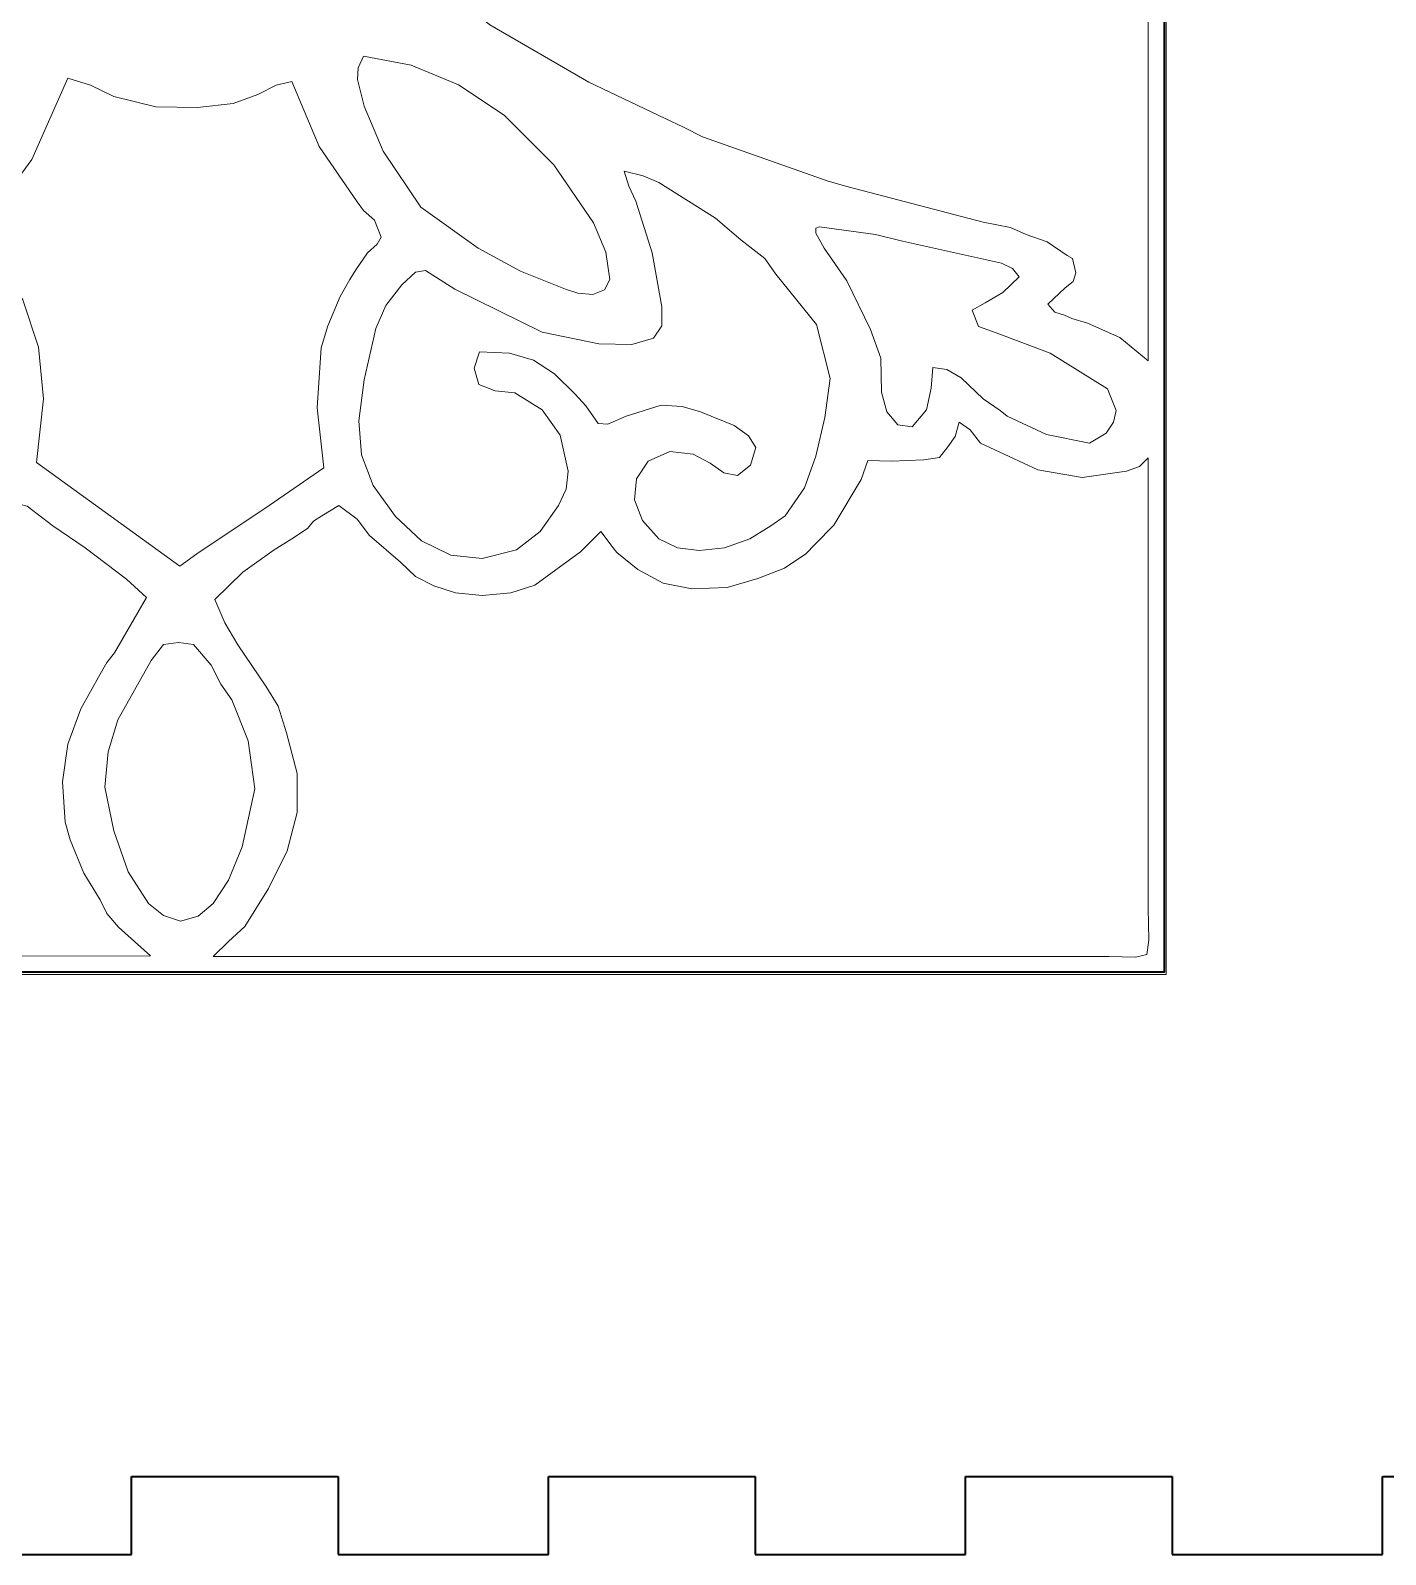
# Model space of a CAD drawing. Header units: millimetres. Extents: x -423 to 44, y -358 to 68.
# Drawn here: x -368.2 to -316.2, y -357.7 to -299.2 of the extents above; entities that cross this region are included whole.
import ezdxf

# ---------------------------------------------------------------- set-up
doc = ezdxf.new("R2010")
doc.units = ezdxf.units.MM
doc.header["$MEASUREMENT"] = 0
doc.layers.add('Capa 1', color=7, linetype='Continuous')

msp = doc.modelspace()

# ---------------------------------------------------------------- linework, layer by layer
at = {"layer": 'Capa 1', "color": 250, "lineweight": 5}
for points, knots in [([(-400.325, -335.45), (-400.325, -335.45), (-324.625, -335.45), (-324.625, -335.45), (-324.625, -335.45), (-324.625, -335.45), (-324.625, -259.75), (-324.625, -259.75), (-324.625, -259.75), (-324.625, -259.75), (-400.325, -259.75), (-400.325, -259.75), (-400.325, -259.75), (-400.325, -259.75), (-400.325, -335.45), (-400.325, -335.45)], [0, 0, 0, 0, 0.2, 0.2, 0.2, 0.2, 0.4, 0.4, 0.4, 0.4, 0.6, 0.6, 0.6, 0.6, 1, 1, 1, 1]), ([(-329.175, -285.575), (-329.175, -285.575), (-328.625, -286.1), (-328.625, -286.1), (-328.625, -286.1), (-328.625, -286.1), (-328.575, -286.125), (-328.575, -286.125), (-328.575, -286.125), (-328.575, -286.125), (-328.2, -286.425), (-328.2, -286.425), (-328.2, -286.425), (-328.2, -286.425), (-328.1, -286.925), (-328.1, -286.925), (-328.1, -286.925), (-328.1, -286.925), (-328.525, -287.525), (-328.525, -287.525), (-328.525, -287.525), (-328.525, -287.525), (-329.2, -287.95), (-329.2, -287.95), (-329.2, -287.95), (-329.2, -287.95), (-329.575, -288.0749), (-329.575, -288.0749), (-329.575, -288.0749), (-329.575, -288.0749), (-330, -288.225), (-330, -288.225), (-330, -288.225), (-330, -288.225), (-331.2, -288.65), (-331.2, -288.65), (-331.2, -288.65), (-331.2, -288.65), (-332.55, -288.9), (-332.55, -288.9), (-332.55, -288.9), (-332.55, -288.9), (-334.3, -289.35), (-334.3, -289.35), (-334.3, -289.35), (-334.3, -289.35), (-335.2, -289.475), (-335.2, -289.475), (-335.2, -289.475), (-335.2, -289.475), (-340.1, -291.075), (-340.1, -291.075), (-340.1, -291.075), (-340.1, -291.075), (-340.875, -291.425), (-340.875, -291.425), (-340.875, -291.425), (-340.875, -291.425), (-346.85, -294.075), (-346.85, -294.075), (-346.85, -294.075), (-346.85, -294.075), (-348.175, -294.875), (-348.175, -294.875), (-348.175, -294.875), (-348.175, -294.875), (-348.9, -295.225), (-348.9, -295.225), (-348.9, -295.225), (-348.9, -295.225), (-351.5, -296.95), (-351.5, -296.95), (-351.5, -296.95), (-351.5, -296.95), (-351.8, -297.225), (-351.8, -297.225), (-351.8, -297.225), (-351.8, -297.225), (-351.875, -297.65), (-351.875, -297.65), (-351.875, -297.65), (-351.875, -297.65), (-351.325, -298.4), (-351.325, -298.4), (-351.325, -298.4), (-351.325, -298.4), (-350.575, -299), (-350.575, -299), (-350.575, -299), (-350.575, -299), (-346.775, -301.2), (-346.775, -301.2), (-346.775, -301.2), (-346.775, -301.2), (-343.85, -302.6), (-343.85, -302.6), (-343.85, -302.6), (-343.85, -302.6), (-343.15, -302.925), (-343.15, -302.925), (-343.15, -302.925), (-343.15, -302.925), (-342.425, -303.3), (-342.425, -303.3), (-342.425, -303.3), (-342.425, -303.3), (-337.6, -305), (-337.6, -305), (-337.6, -305), (-337.6, -305), (-336.825, -305.225), (-336.825, -305.225), (-336.825, -305.225), (-336.825, -305.225), (-331.65, -306.575), (-331.65, -306.575), (-331.65, -306.575), (-331.65, -306.575), (-330.6, -306.775), (-330.6, -306.775), (-330.6, -306.775), (-330.6, -306.775), (-330, -307.05), (-330, -307.05), (-330, -307.05), (-330, -307.05), (-329.2, -307.3249), (-329.2, -307.3249), (-329.2, -307.3249), (-329.2, -307.3249), (-328.425, -307.85), (-328.425, -307.85), (-328.425, -307.85), (-328.425, -307.85), (-328.225, -307.975), (-328.225, -307.975), (-328.225, -307.975), (-328.225, -307.975), (-328.1, -308.525), (-328.1, -308.525), (-328.1, -308.525), (-328.1, -308.525), (-328.2, -308.85), (-328.2, -308.85), (-328.2, -308.85), (-328.2, -308.85), (-328.5, -309.1), (-328.5, -309.1), (-328.5, -309.1), (-328.5, -309.1), (-329.175, -309.725), (-329.175, -309.725), (-329.175, -309.725), (-329.175, -309.725), (-328.9, -310.025), (-328.9, -310.025), (-328.9, -310.025), (-328.9, -310.025), (-328.525, -310.15), (-328.525, -310.15), (-328.525, -310.15), (-328.525, -310.15), (-328.25, -310.275), (-328.25, -310.275), (-328.25, -310.275), (-328.25, -310.275), (-327.65, -310.45), (-327.65, -310.45), (-327.65, -310.45), (-327.65, -310.45), (-326.4, -311), (-326.4, -311), (-326.4, -311), (-326.4, -311), (-325.325, -311.9), (-325.325, -311.9), (-325.325, -311.9), (-325.325, -311.9), (-325.325, -283.375), (-325.325, -283.375), (-325.325, -283.375), (-325.325, -283.375), (-325.875, -283.925), (-325.875, -283.925), (-325.875, -283.925), (-325.875, -283.925), (-327.1, -284.625), (-327.1, -284.625), (-327.1, -284.625), (-327.1, -284.625), (-328.25, -285), (-328.25, -285), (-328.25, -285), (-328.25, -285), (-329.175, -285.575), (-329.175, -285.575)], [0, 0, 0, 0, 0.02, 0.02, 0.02, 0.02, 0.04, 0.04, 0.04, 0.04, 0.06, 0.06, 0.06, 0.06, 0.08, 0.08, 0.08, 0.08, 0.1, 0.1, 0.1, 0.1, 0.12, 0.12, 0.12, 0.12, 0.14, 0.14, 0.14, 0.14, 0.16, 0.16, 0.16, 0.16, 0.18, 0.18, 0.18, 0.18, 0.2, 0.2, 0.2, 0.2, 0.22, 0.22, 0.22, 0.22, 0.24, 0.24, 0.24, 0.24, 0.26, 0.26, 0.26, 0.26, 0.28, 0.28, 0.28, 0.28, 0.3, 0.3, 0.3, 0.3, 0.32, 0.32, 0.32, 0.32, 0.34, 0.34, 0.34, 0.34, 0.36, 0.36, 0.36, 0.36, 0.38, 0.38, 0.38, 0.38, 0.4, 0.4, 0.4, 0.4, 0.42, 0.42, 0.42, 0.42, 0.44, 0.44, 0.44, 0.44, 0.46, 0.46, 0.46, 0.46, 0.48, 0.48, 0.48, 0.48, 0.5, 0.5, 0.5, 0.5, 0.52, 0.52, 0.52, 0.52, 0.54, 0.54, 0.54, 0.54, 0.56, 0.56, 0.56, 0.56, 0.58, 0.58, 0.58, 0.58, 0.6, 0.6, 0.6, 0.6, 0.62, 0.62, 0.62, 0.62, 0.64, 0.64, 0.64, 0.64, 0.66, 0.66, 0.66, 0.66, 0.68, 0.68, 0.68, 0.68, 0.7, 0.7, 0.7, 0.7, 0.72, 0.72, 0.72, 0.72, 0.74, 0.74, 0.74, 0.74, 0.76, 0.76, 0.76, 0.76, 0.78, 0.78, 0.78, 0.78, 0.8, 0.8, 0.8, 0.8, 0.82, 0.82, 0.82, 0.82, 0.84, 0.84, 0.84, 0.84, 0.86, 0.86, 0.86, 0.86, 0.88, 0.88, 0.88, 0.88, 0.9, 0.9, 0.9, 0.9, 0.92, 0.92, 0.92, 0.92, 0.94, 0.94, 0.94, 0.94, 0.96, 0.96, 0.96, 0.96, 1, 1, 1, 1]), ([(-345.975, -308.775), (-345.975, -308.775), (-346.125, -307.7249), (-346.125, -307.7249), (-346.125, -307.7249), (-346.125, -307.7249), (-346.6, -306.6), (-346.6, -306.6), (-346.6, -306.6), (-346.6, -306.6), (-348.125, -304.375), (-348.125, -304.375), (-348.125, -304.375), (-348.125, -304.375), (-350.025, -302.475), (-350.025, -302.475), (-350.025, -302.475), (-350.025, -302.475), (-351.775, -301.3), (-351.775, -301.3), (-351.775, -301.3), (-351.775, -301.3), (-353.6, -300.55), (-353.6, -300.55), (-353.6, -300.55), (-353.6, -300.55), (-355.425, -300.2), (-355.425, -300.2), (-355.425, -300.2), (-355.425, -300.2), (-355.625, -300.65), (-355.625, -300.65), (-355.625, -300.65), (-355.625, -300.65), (-355.65, -301.1), (-355.65, -301.1), (-355.65, -301.1), (-355.65, -301.1), (-355.4, -302.125), (-355.4, -302.125), (-355.4, -302.125), (-355.4, -302.125), (-354.675, -303.85), (-354.675, -303.85), (-354.675, -303.85), (-354.675, -303.85), (-353.225, -306), (-353.225, -306), (-353.225, -306), (-353.225, -306), (-351.025, -307.575), (-351.025, -307.575), (-351.025, -307.575), (-351.025, -307.575), (-349.4, -308.45), (-349.4, -308.45), (-349.4, -308.45), (-349.4, -308.45), (-347.675, -309.15), (-347.675, -309.15), (-347.675, -309.15), (-347.675, -309.15), (-347.2, -309.3), (-347.2, -309.3), (-347.2, -309.3), (-347.2, -309.3), (-346.625, -309.35), (-346.625, -309.35), (-346.625, -309.35), (-346.625, -309.35), (-346.175, -309.175), (-346.175, -309.175), (-346.175, -309.175), (-346.175, -309.175), (-345.975, -308.775), (-345.975, -308.775)], [0, 0, 0, 0, 0.05, 0.05, 0.05, 0.05, 0.1, 0.1, 0.1, 0.1, 0.15, 0.15, 0.15, 0.15, 0.2, 0.2, 0.2, 0.2, 0.25, 0.25, 0.25, 0.25, 0.3, 0.3, 0.3, 0.3, 0.35, 0.35, 0.35, 0.35, 0.4, 0.4, 0.4, 0.4, 0.45, 0.45, 0.45, 0.45, 0.5, 0.5, 0.5, 0.5, 0.55, 0.55, 0.55, 0.55, 0.6, 0.6, 0.6, 0.6, 0.65, 0.65, 0.65, 0.65, 0.7, 0.7, 0.7, 0.7, 0.75, 0.75, 0.75, 0.75, 0.8, 0.8, 0.8, 0.8, 0.85, 0.85, 0.85, 0.85, 0.9, 0.9, 0.9, 0.9, 1, 1, 1, 1]), ([(-367.7, -313.35), (-367.7, -313.35), (-367.975, -315.8), (-367.975, -315.8), (-367.975, -315.8), (-367.975, -315.8), (-362.475, -319.775), (-362.475, -319.775), (-362.475, -319.775), (-362.475, -319.775), (-361.825, -319.3), (-361.825, -319.3), (-361.825, -319.3), (-361.825, -319.3), (-359.05, -317.45), (-359.05, -317.45), (-359.05, -317.45), (-359.05, -317.45), (-356.95, -316), (-356.95, -316), (-356.95, -316), (-356.95, -316), (-357.2, -313.7), (-357.2, -313.7), (-357.2, -313.7), (-357.2, -313.7), (-357.05, -311.4), (-357.05, -311.4), (-357.05, -311.4), (-357.05, -311.4), (-356.8, -310.55), (-356.8, -310.55), (-356.8, -310.55), (-356.8, -310.55), (-356.325, -309.425), (-356.325, -309.425), (-356.325, -309.425), (-356.325, -309.425), (-355.95, -308.775), (-355.95, -308.775), (-355.95, -308.775), (-355.95, -308.775), (-355.725, -308.4), (-355.725, -308.4), (-355.725, -308.4), (-355.725, -308.4), (-355.275, -307.75), (-355.275, -307.75), (-355.275, -307.75), (-355.275, -307.75), (-354.9, -307.425), (-354.9, -307.425), (-354.9, -307.425), (-354.9, -307.425), (-354.75, -307.15), (-354.75, -307.15), (-354.75, -307.15), (-354.75, -307.15), (-355, -306.5), (-355, -306.5), (-355, -306.5), (-355, -306.5), (-355.425, -306.1249), (-355.425, -306.1249), (-355.425, -306.1249), (-355.425, -306.1249), (-355.675, -305.8), (-355.675, -305.8), (-355.675, -305.8), (-355.675, -305.8), (-357.125, -303.675), (-357.125, -303.675), (-357.125, -303.675), (-357.125, -303.675), (-358.175, -301.1749), (-358.175, -301.1749), (-358.175, -301.1749), (-358.175, -301.1749), (-358.775, -301.325), (-358.775, -301.325), (-358.775, -301.325), (-358.775, -301.325), (-359.475, -301.675), (-359.475, -301.675), (-359.475, -301.675), (-359.475, -301.675), (-360.425, -302.025), (-360.425, -302.025), (-360.425, -302.025), (-360.425, -302.025), (-361.8, -302.175), (-361.8, -302.175), (-361.8, -302.175), (-361.8, -302.175), (-363.4, -302.15), (-363.4, -302.15), (-363.4, -302.15), (-363.4, -302.15), (-365, -301.75), (-365, -301.75), (-365, -301.75), (-365, -301.75), (-365.9, -301.325), (-365.9, -301.325), (-365.9, -301.325), (-365.9, -301.325), (-366.775, -301.05), (-366.775, -301.05), (-366.775, -301.05), (-366.775, -301.05), (-368.15, -304.175), (-368.15, -304.175), (-368.15, -304.175), (-368.15, -304.175), (-369.6, -306.1249), (-369.6, -306.1249), (-369.6, -306.1249), (-369.6, -306.1249), (-370.15, -306.775), (-370.15, -306.775), (-370.15, -306.775), (-370.15, -306.775), (-370.175, -307.1249), (-370.175, -307.1249), (-370.175, -307.1249), (-370.175, -307.1249), (-370.05, -307.35), (-370.05, -307.35), (-370.05, -307.35), (-370.05, -307.35), (-369.825, -307.475), (-369.825, -307.475), (-369.825, -307.475), (-369.825, -307.475), (-369.7, -307.575), (-369.7, -307.575), (-369.7, -307.575), (-369.7, -307.575), (-369.675, -307.6), (-369.675, -307.6), (-369.675, -307.6), (-369.675, -307.6), (-369.6, -307.775), (-369.6, -307.775), (-369.6, -307.775), (-369.6, -307.775), (-369.2, -308.35), (-369.2, -308.35), (-369.2, -308.35), (-369.2, -308.35), (-368.5, -309.55), (-368.5, -309.55), (-368.5, -309.55), (-368.5, -309.55), (-367.9, -311.375), (-367.9, -311.375), (-367.9, -311.375), (-367.9, -311.375), (-367.7, -313.35), (-367.7, -313.35)], [0, 0, 0, 0, 0.0243902, 0.0243902, 0.0243902, 0.0243902, 0.0487805, 0.0487805, 0.0487805, 0.0487805, 0.0731707, 0.0731707, 0.0731707, 0.0731707, 0.097561, 0.097561, 0.097561, 0.097561, 0.1219512, 0.1219512, 0.1219512, 0.1219512, 0.1463415, 0.1463415, 0.1463415, 0.1463415, 0.1707317, 0.1707317, 0.1707317, 0.1707317, 0.195122, 0.195122, 0.195122, 0.195122, 0.2195122, 0.2195122, 0.2195122, 0.2195122, 0.2439024, 0.2439024, 0.2439024, 0.2439024, 0.2682927, 0.2682927, 0.2682927, 0.2682927, 0.2926829, 0.2926829, 0.2926829, 0.2926829, 0.3170732, 0.3170732, 0.3170732, 0.3170732, 0.3414634, 0.3414634, 0.3414634, 0.3414634, 0.3658537, 0.3658537, 0.3658537, 0.3658537, 0.3902439, 0.3902439, 0.3902439, 0.3902439, 0.4146341, 0.4146341, 0.4146341, 0.4146341, 0.4390244, 0.4390244, 0.4390244, 0.4390244, 0.4634146, 0.4634146, 0.4634146, 0.4634146, 0.4878049, 0.4878049, 0.4878049, 0.4878049, 0.5121951, 0.5121951, 0.5121951, 0.5121951, 0.5365854, 0.5365854, 0.5365854, 0.5365854, 0.5609756, 0.5609756, 0.5609756, 0.5609756, 0.5853659, 0.5853659, 0.5853659, 0.5853659, 0.6097561, 0.6097561, 0.6097561, 0.6097561, 0.6341463, 0.6341463, 0.6341463, 0.6341463, 0.6585366, 0.6585366, 0.6585366, 0.6585366, 0.6829268, 0.6829268, 0.6829268, 0.6829268, 0.7073171, 0.7073171, 0.7073171, 0.7073171, 0.7317073, 0.7317073, 0.7317073, 0.7317073, 0.7560976, 0.7560976, 0.7560976, 0.7560976, 0.7804878, 0.7804878, 0.7804878, 0.7804878, 0.804878, 0.804878, 0.804878, 0.804878, 0.8292683, 0.8292683, 0.8292683, 0.8292683, 0.8536585, 0.8536585, 0.8536585, 0.8536585, 0.8780488, 0.8780488, 0.8780488, 0.8780488, 0.902439, 0.902439, 0.902439, 0.902439, 0.9268293, 0.9268293, 0.9268293, 0.9268293, 0.9512195, 0.9512195, 0.9512195, 0.9512195, 1, 1, 1, 1]), ([(-350.975, -311.55), (-350.975, -311.55), (-349.825, -311.6), (-349.825, -311.6), (-349.825, -311.6), (-349.825, -311.6), (-348.9, -311.875), (-348.9, -311.875), (-348.9, -311.875), (-348.9, -311.875), (-348.1, -312.4), (-348.1, -312.4), (-348.1, -312.4), (-348.1, -312.4), (-347.3, -313.175), (-347.3, -313.175), (-347.3, -313.175), (-347.3, -313.175), (-346.9, -313.625), (-346.9, -313.625), (-346.9, -313.625), (-346.9, -313.625), (-346.425, -314.3), (-346.425, -314.3), (-346.425, -314.3), (-346.425, -314.3), (-346.05, -314.325), (-346.05, -314.325), (-346.05, -314.325), (-346.05, -314.325), (-345.35, -314.025), (-345.35, -314.025), (-345.35, -314.025), (-345.35, -314.025), (-344, -313.6), (-344, -313.6), (-344, -313.6), (-344, -313.6), (-343.2, -313.65), (-343.2, -313.65), (-343.2, -313.65), (-343.2, -313.65), (-342.5, -313.85), (-342.5, -313.85), (-342.5, -313.85), (-342.5, -313.85), (-341.2, -314.375), (-341.2, -314.375), (-341.2, -314.375), (-341.2, -314.375), (-340.65, -314.775), (-340.65, -314.775), (-340.65, -314.775), (-340.65, -314.775), (-340.375, -315.225), (-340.375, -315.225), (-340.375, -315.225), (-340.375, -315.225), (-340.575, -315.9), (-340.575, -315.9), (-340.575, -315.9), (-340.575, -315.9), (-341.075, -316.3), (-341.075, -316.3), (-341.075, -316.3), (-341.075, -316.3), (-341.6, -316.2), (-341.6, -316.2), (-341.6, -316.2), (-341.6, -316.2), (-342.125, -315.825), (-342.125, -315.825), (-342.125, -315.825), (-342.125, -315.825), (-342.775, -315.475), (-342.775, -315.475), (-342.775, -315.475), (-342.775, -315.475), (-343.675, -315.375), (-343.675, -315.375), (-343.675, -315.375), (-343.675, -315.375), (-344.5, -315.75), (-344.5, -315.75), (-344.5, -315.75), (-344.5, -315.75), (-344.95, -316.425), (-344.95, -316.425), (-344.95, -316.425), (-344.95, -316.425), (-345.025, -317.225), (-345.025, -317.225), (-345.025, -317.225), (-345.025, -317.225), (-344.725, -318.025), (-344.725, -318.025), (-344.725, -318.025), (-344.725, -318.025), (-344.1, -318.725), (-344.1, -318.725), (-344.1, -318.725), (-344.1, -318.725), (-343.375, -319.075), (-343.375, -319.075), (-343.375, -319.075), (-343.375, -319.075), (-342.55, -319.175), (-342.55, -319.175), (-342.55, -319.175), (-342.55, -319.175), (-341.575, -319.075), (-341.575, -319.075), (-341.575, -319.075), (-341.575, -319.075), (-340.6, -318.725), (-340.6, -318.725), (-340.6, -318.725), (-340.6, -318.725), (-339.8, -318.225), (-339.8, -318.225), (-339.8, -318.225), (-339.8, -318.225), (-339.25, -317.85), (-339.25, -317.85), (-339.25, -317.85), (-339.25, -317.85), (-338.5, -316.775), (-338.5, -316.775), (-338.5, -316.775), (-338.5, -316.775), (-338.075, -315.55), (-338.075, -315.55), (-338.075, -315.55), (-338.075, -315.55), (-337.725, -314.0749), (-337.725, -314.0749), (-337.725, -314.0749), (-337.725, -314.0749), (-337.525, -312.575), (-337.525, -312.575), (-337.525, -312.575), (-337.525, -312.575), (-338.05, -310.4999), (-338.05, -310.4999), (-338.05, -310.4999), (-338.05, -310.4999), (-339.6, -308.575), (-339.6, -308.575), (-339.6, -308.575), (-339.6, -308.575), (-340.025, -307.975), (-340.025, -307.975), (-340.025, -307.975), (-340.025, -307.975), (-340.95, -307.25), (-340.95, -307.25), (-340.95, -307.25), (-340.95, -307.25), (-341.925, -306.425), (-341.925, -306.425), (-341.925, -306.425), (-341.925, -306.425), (-344.1, -305.05), (-344.1, -305.05), (-344.1, -305.05), (-344.1, -305.05), (-344.7, -304.8), (-344.7, -304.8), (-344.7, -304.8), (-344.7, -304.8), (-345.425, -304.625), (-345.425, -304.625), (-345.425, -304.625), (-345.425, -304.625), (-345.25, -305.2), (-345.25, -305.2), (-345.25, -305.2), (-345.25, -305.2), (-344.975, -305.775), (-344.975, -305.775), (-344.975, -305.775), (-344.975, -305.775), (-344.35, -307.75), (-344.35, -307.75), (-344.35, -307.75), (-344.35, -307.75), (-343.975, -309.825), (-343.975, -309.825), (-343.975, -309.825), (-343.975, -309.825), (-343.975, -310.55), (-343.975, -310.55), (-343.975, -310.55), (-343.975, -310.55), (-344.3, -311.025), (-344.3, -311.025), (-344.3, -311.025), (-344.3, -311.025), (-345.125, -311.275), (-345.125, -311.275), (-345.125, -311.275), (-345.125, -311.275), (-346.4, -311.25), (-346.4, -311.25), (-346.4, -311.25), (-346.4, -311.25), (-348.575, -310.8), (-348.575, -310.8), (-348.575, -310.8), (-348.575, -310.8), (-351.925, -309.15), (-351.925, -309.15), (-351.925, -309.15), (-351.925, -309.15), (-353.05, -308.425), (-353.05, -308.425), (-353.05, -308.425), (-353.05, -308.425), (-353.425, -308.5), (-353.425, -308.5), (-353.425, -308.5), (-353.425, -308.5), (-353.95, -308.975), (-353.95, -308.975), (-353.95, -308.975), (-353.95, -308.975), (-354.575, -309.775), (-354.575, -309.775), (-354.575, -309.775), (-354.575, -309.775), (-354.95, -310.65), (-354.95, -310.65), (-354.95, -310.65), (-354.95, -310.65), (-355.4, -312.625), (-355.4, -312.625), (-355.4, -312.625), (-355.4, -312.625), (-355.6, -314.2), (-355.6, -314.2), (-355.6, -314.2), (-355.6, -314.2), (-355.5, -315.5), (-355.5, -315.5), (-355.5, -315.5), (-355.5, -315.5), (-355.05, -316.675), (-355.05, -316.675), (-355.05, -316.675), (-355.05, -316.675), (-354.2, -317.875), (-354.2, -317.875), (-354.2, -317.875), (-354.2, -317.875), (-353.2, -318.8), (-353.2, -318.8), (-353.2, -318.8), (-353.2, -318.8), (-352.075, -319.35), (-352.075, -319.35), (-352.075, -319.35), (-352.075, -319.35), (-350.875, -319.475), (-350.875, -319.475), (-350.875, -319.475), (-350.875, -319.475), (-349.55, -319.15), (-349.55, -319.15), (-349.55, -319.15), (-349.55, -319.15), (-348.65, -318.45), (-348.65, -318.45), (-348.65, -318.45), (-348.65, -318.45), (-347.95, -317.45), (-347.95, -317.45), (-347.95, -317.45), (-347.95, -317.45), (-347.65, -316.825), (-347.65, -316.825), (-347.65, -316.825), (-347.65, -316.825), (-347.575, -316.125), (-347.575, -316.125), (-347.575, -316.125), (-347.575, -316.125), (-347.875, -314.75), (-347.875, -314.75), (-347.875, -314.75), (-347.875, -314.75), (-348.575, -313.775), (-348.575, -313.775), (-348.575, -313.775), (-348.575, -313.775), (-349.625, -313.125), (-349.625, -313.125), (-349.625, -313.125), (-349.625, -313.125), (-350.375, -313.05), (-350.375, -313.05), (-350.375, -313.05), (-350.375, -313.05), (-351, -312.8), (-351, -312.8), (-351, -312.8), (-351, -312.8), (-351.175, -312.175), (-351.175, -312.175), (-351.175, -312.175), (-351.175, -312.175), (-350.975, -311.55), (-350.975, -311.55)], [0, 0, 0, 0, 0.0126582, 0.0126582, 0.0126582, 0.0126582, 0.0253165, 0.0253165, 0.0253165, 0.0253165, 0.0379747, 0.0379747, 0.0379747, 0.0379747, 0.0506329, 0.0506329, 0.0506329, 0.0506329, 0.0632911, 0.0632911, 0.0632911, 0.0632911, 0.0759494, 0.0759494, 0.0759494, 0.0759494, 0.0886076, 0.0886076, 0.0886076, 0.0886076, 0.1012658, 0.1012658, 0.1012658, 0.1012658, 0.1139241, 0.1139241, 0.1139241, 0.1139241, 0.1265823, 0.1265823, 0.1265823, 0.1265823, 0.1392405, 0.1392405, 0.1392405, 0.1392405, 0.1518987, 0.1518987, 0.1518987, 0.1518987, 0.164557, 0.164557, 0.164557, 0.164557, 0.1772152, 0.1772152, 0.1772152, 0.1772152, 0.1898734, 0.1898734, 0.1898734, 0.1898734, 0.2025316, 0.2025316, 0.2025316, 0.2025316, 0.2151899, 0.2151899, 0.2151899, 0.2151899, 0.2278481, 0.2278481, 0.2278481, 0.2278481, 0.2405063, 0.2405063, 0.2405063, 0.2405063, 0.2531646, 0.2531646, 0.2531646, 0.2531646, 0.2658228, 0.2658228, 0.2658228, 0.2658228, 0.278481, 0.278481, 0.278481, 0.278481, 0.2911392, 0.2911392, 0.2911392, 0.2911392, 0.3037975, 0.3037975, 0.3037975, 0.3037975, 0.3164557, 0.3164557, 0.3164557, 0.3164557, 0.3291139, 0.3291139, 0.3291139, 0.3291139, 0.3417722, 0.3417722, 0.3417722, 0.3417722, 0.3544304, 0.3544304, 0.3544304, 0.3544304, 0.3670886, 0.3670886, 0.3670886, 0.3670886, 0.3797468, 0.3797468, 0.3797468, 0.3797468, 0.3924051, 0.3924051, 0.3924051, 0.3924051, 0.4050633, 0.4050633, 0.4050633, 0.4050633, 0.4177215, 0.4177215, 0.4177215, 0.4177215, 0.4303797, 0.4303797, 0.4303797, 0.4303797, 0.443038, 0.443038, 0.443038, 0.443038, 0.4556962, 0.4556962, 0.4556962, 0.4556962, 0.4683544, 0.4683544, 0.4683544, 0.4683544, 0.4810127, 0.4810127, 0.4810127, 0.4810127, 0.4936709, 0.4936709, 0.4936709, 0.4936709, 0.5063291, 0.5063291, 0.5063291, 0.5063291, 0.5189873, 0.5189873, 0.5189873, 0.5189873, 0.5316456, 0.5316456, 0.5316456, 0.5316456, 0.5443038, 0.5443038, 0.5443038, 0.5443038, 0.556962, 0.556962, 0.556962, 0.556962, 0.5696203, 0.5696203, 0.5696203, 0.5696203, 0.5822785, 0.5822785, 0.5822785, 0.5822785, 0.5949367, 0.5949367, 0.5949367, 0.5949367, 0.6075949, 0.6075949, 0.6075949, 0.6075949, 0.6202532, 0.6202532, 0.6202532, 0.6202532, 0.6329114, 0.6329114, 0.6329114, 0.6329114, 0.6455696, 0.6455696, 0.6455696, 0.6455696, 0.6582278, 0.6582278, 0.6582278, 0.6582278, 0.6708861, 0.6708861, 0.6708861, 0.6708861, 0.6835443, 0.6835443, 0.6835443, 0.6835443, 0.6962025, 0.6962025, 0.6962025, 0.6962025, 0.7088608, 0.7088608, 0.7088608, 0.7088608, 0.721519, 0.721519, 0.721519, 0.721519, 0.7341772, 0.7341772, 0.7341772, 0.7341772, 0.7468354, 0.7468354, 0.7468354, 0.7468354, 0.7594937, 0.7594937, 0.7594937, 0.7594937, 0.7721519, 0.7721519, 0.7721519, 0.7721519, 0.7848101, 0.7848101, 0.7848101, 0.7848101, 0.7974684, 0.7974684, 0.7974684, 0.7974684, 0.8101266, 0.8101266, 0.8101266, 0.8101266, 0.8227848, 0.8227848, 0.8227848, 0.8227848, 0.835443, 0.835443, 0.835443, 0.835443, 0.8481013, 0.8481013, 0.8481013, 0.8481013, 0.8607595, 0.8607595, 0.8607595, 0.8607595, 0.8734177, 0.8734177, 0.8734177, 0.8734177, 0.8860759, 0.8860759, 0.8860759, 0.8860759, 0.8987342, 0.8987342, 0.8987342, 0.8987342, 0.9113924, 0.9113924, 0.9113924, 0.9113924, 0.9240506, 0.9240506, 0.9240506, 0.9240506, 0.9367089, 0.9367089, 0.9367089, 0.9367089, 0.9493671, 0.9493671, 0.9493671, 0.9493671, 0.9620253, 0.9620253, 0.9620253, 0.9620253, 0.9746835, 0.9746835, 0.9746835, 0.9746835, 1, 1, 1, 1]), ([(-333.575, -312.15), (-333.575, -312.15), (-333.05, -312.225), (-333.05, -312.225), (-333.05, -312.225), (-333.05, -312.225), (-332.5, -312.55), (-332.5, -312.55), (-332.5, -312.55), (-332.5, -312.55), (-331.65, -313.35), (-331.65, -313.35), (-331.65, -313.35), (-331.65, -313.35), (-331, -313.8), (-331, -313.8), (-331, -313.8), (-331, -313.8), (-330.725, -314.025), (-330.725, -314.025), (-330.725, -314.025), (-330.725, -314.025), (-329.225, -314.725), (-329.225, -314.725), (-329.225, -314.725), (-329.225, -314.725), (-327.575, -315.05), (-327.575, -315.05), (-327.575, -315.05), (-327.575, -315.05), (-326.925, -314.675), (-326.925, -314.675), (-326.925, -314.675), (-326.925, -314.675), (-326.65, -314.25), (-326.65, -314.25), (-326.65, -314.25), (-326.65, -314.25), (-326.55, -313.8), (-326.55, -313.8), (-326.55, -313.8), (-326.55, -313.8), (-326.875, -312.975), (-326.875, -312.975), (-326.875, -312.975), (-326.875, -312.975), (-329.075, -311.6), (-329.075, -311.6), (-329.075, -311.6), (-329.075, -311.6), (-331.15, -310.825), (-331.15, -310.825), (-331.15, -310.825), (-331.15, -310.825), (-331.825, -310.575), (-331.825, -310.575), (-331.825, -310.575), (-331.825, -310.575), (-332.075, -309.95), (-332.075, -309.95), (-332.075, -309.95), (-332.075, -309.95), (-331.575, -309.675), (-331.575, -309.675), (-331.575, -309.675), (-331.575, -309.675), (-330.9, -309.275), (-330.9, -309.275), (-330.9, -309.275), (-330.9, -309.275), (-330.275, -308.675), (-330.275, -308.675), (-330.275, -308.675), (-330.275, -308.675), (-330.525, -308.35), (-330.525, -308.35), (-330.525, -308.35), (-330.525, -308.35), (-330.95, -308.15), (-330.95, -308.15), (-330.95, -308.15), (-330.95, -308.15), (-334.75, -307.3), (-334.75, -307.3), (-334.75, -307.3), (-334.75, -307.3), (-335.775, -307.05), (-335.775, -307.05), (-335.775, -307.05), (-335.775, -307.05), (-337.925, -306.75), (-337.925, -306.75), (-337.925, -306.75), (-337.925, -306.75), (-338.075, -306.8), (-338.075, -306.8), (-338.075, -306.8), (-338.075, -306.8), (-338.075, -307), (-338.075, -307), (-338.075, -307), (-338.075, -307), (-337.75, -307.575), (-337.75, -307.575), (-337.75, -307.575), (-337.75, -307.575), (-336.875, -308.825), (-336.875, -308.825), (-336.875, -308.825), (-336.875, -308.825), (-335.975, -310.6999), (-335.975, -310.6999), (-335.975, -310.6999), (-335.975, -310.6999), (-335.575, -311.8), (-335.575, -311.8), (-335.575, -311.8), (-335.575, -311.8), (-335.55, -313.1), (-335.55, -313.1), (-335.55, -313.1), (-335.55, -313.1), (-335.35, -313.85), (-335.35, -313.85), (-335.35, -313.85), (-335.35, -313.85), (-334.925, -314.35), (-334.925, -314.35), (-334.925, -314.35), (-334.925, -314.35), (-334.375, -314.425), (-334.375, -314.425), (-334.375, -314.425), (-334.375, -314.425), (-333.825, -313.775), (-333.825, -313.775), (-333.825, -313.775), (-333.825, -313.775), (-333.65, -312.95), (-333.65, -312.95), (-333.65, -312.95), (-333.65, -312.95), (-333.575, -312.15), (-333.575, -312.15)], [0, 0, 0, 0, 0.027027, 0.027027, 0.027027, 0.027027, 0.0540541, 0.0540541, 0.0540541, 0.0540541, 0.0810811, 0.0810811, 0.0810811, 0.0810811, 0.1081081, 0.1081081, 0.1081081, 0.1081081, 0.1351351, 0.1351351, 0.1351351, 0.1351351, 0.1621622, 0.1621622, 0.1621622, 0.1621622, 0.1891892, 0.1891892, 0.1891892, 0.1891892, 0.2162162, 0.2162162, 0.2162162, 0.2162162, 0.2432432, 0.2432432, 0.2432432, 0.2432432, 0.2702703, 0.2702703, 0.2702703, 0.2702703, 0.2972973, 0.2972973, 0.2972973, 0.2972973, 0.3243243, 0.3243243, 0.3243243, 0.3243243, 0.3513514, 0.3513514, 0.3513514, 0.3513514, 0.3783784, 0.3783784, 0.3783784, 0.3783784, 0.4054054, 0.4054054, 0.4054054, 0.4054054, 0.4324324, 0.4324324, 0.4324324, 0.4324324, 0.4594595, 0.4594595, 0.4594595, 0.4594595, 0.4864865, 0.4864865, 0.4864865, 0.4864865, 0.5135135, 0.5135135, 0.5135135, 0.5135135, 0.5405405, 0.5405405, 0.5405405, 0.5405405, 0.5675676, 0.5675676, 0.5675676, 0.5675676, 0.5945946, 0.5945946, 0.5945946, 0.5945946, 0.6216216, 0.6216216, 0.6216216, 0.6216216, 0.6486486, 0.6486486, 0.6486486, 0.6486486, 0.6756757, 0.6756757, 0.6756757, 0.6756757, 0.7027027, 0.7027027, 0.7027027, 0.7027027, 0.7297297, 0.7297297, 0.7297297, 0.7297297, 0.7567568, 0.7567568, 0.7567568, 0.7567568, 0.7837838, 0.7837838, 0.7837838, 0.7837838, 0.8108108, 0.8108108, 0.8108108, 0.8108108, 0.8378378, 0.8378378, 0.8378378, 0.8378378, 0.8648649, 0.8648649, 0.8648649, 0.8648649, 0.8918919, 0.8918919, 0.8918919, 0.8918919, 0.9189189, 0.9189189, 0.9189189, 0.9189189, 0.9459459, 0.9459459, 0.9459459, 0.9459459, 1, 1, 1, 1]), ([(-397.275, -316.3), (-397.275, -316.3), (-398.075, -316.225), (-398.075, -316.225), (-398.075, -316.225), (-398.075, -316.225), (-398.7, -316.0499), (-398.7, -316.0499), (-398.7, -316.0499), (-398.7, -316.0499), (-399.25, -315.875), (-399.25, -315.875), (-399.25, -315.875), (-399.25, -315.875), (-399.6, -315.55), (-399.6, -315.55), (-399.6, -315.55), (-399.6, -315.55), (-399.625, -334.5), (-399.625, -334.5), (-399.625, -334.5), (-399.625, -334.5), (-399.575, -334.7), (-399.575, -334.7), (-399.575, -334.7), (-399.575, -334.7), (-399.375, -334.75), (-399.375, -334.75), (-399.375, -334.75), (-399.375, -334.75), (-363.6, -334.725), (-363.6, -334.725), (-363.6, -334.725), (-363.6, -334.725), (-364.825, -333.625), (-364.825, -333.625), (-364.825, -333.625), (-364.825, -333.625), (-365.275, -333.1), (-365.275, -333.1), (-365.275, -333.1), (-365.275, -333.1), (-365.525, -332.575), (-365.525, -332.575), (-365.525, -332.575), (-365.525, -332.575), (-366.15, -331.55), (-366.15, -331.55), (-366.15, -331.55), (-366.15, -331.55), (-366.675, -330.275), (-366.675, -330.275), (-366.675, -330.275), (-366.675, -330.275), (-366.875, -329.6), (-366.875, -329.6), (-366.875, -329.6), (-366.875, -329.6), (-366.975, -328.05), (-366.975, -328.05), (-366.975, -328.05), (-366.975, -328.05), (-366.775, -326.6), (-366.775, -326.6), (-366.775, -326.6), (-366.775, -326.6), (-366.275, -325.25), (-366.275, -325.25), (-366.275, -325.25), (-366.275, -325.25), (-365.525, -323.925), (-365.525, -323.925), (-365.525, -323.925), (-365.525, -323.925), (-365.275, -323.475), (-365.275, -323.475), (-365.275, -323.475), (-365.275, -323.475), (-364.975, -323.1), (-364.975, -323.1), (-364.975, -323.1), (-364.975, -323.1), (-363.75, -320.975), (-363.75, -320.975), (-363.75, -320.975), (-363.75, -320.975), (-364.525, -320.275), (-364.525, -320.275), (-364.525, -320.275), (-364.525, -320.275), (-366.1, -319.075), (-366.1, -319.075), (-366.1, -319.075), (-366.1, -319.075), (-367.35, -318.225), (-367.35, -318.225), (-367.35, -318.225), (-367.35, -318.225), (-368.325, -317.475), (-368.325, -317.475), (-368.325, -317.475), (-368.325, -317.475), (-368.625, -317.4), (-368.625, -317.4), (-368.625, -317.4), (-368.625, -317.4), (-368.875, -317.525), (-368.875, -317.525), (-368.875, -317.525), (-368.875, -317.525), (-369.525, -318.25), (-369.525, -318.25), (-369.525, -318.25), (-369.525, -318.25), (-370.85, -319.45), (-370.85, -319.45), (-370.85, -319.45), (-370.85, -319.45), (-371.4, -319.95), (-371.4, -319.95), (-371.4, -319.95), (-371.4, -319.95), (-372, -320.4), (-372, -320.4), (-372, -320.4), (-372, -320.4), (-373.4, -320.775), (-373.4, -320.775), (-373.4, -320.775), (-373.4, -320.775), (-374.825, -320.8), (-374.825, -320.8), (-374.825, -320.8), (-374.825, -320.8), (-375.475, -320.7), (-375.475, -320.7), (-375.475, -320.7), (-375.475, -320.7), (-376.025, -320.45), (-376.025, -320.45), (-376.025, -320.45), (-376.025, -320.45), (-377.15, -319.725), (-377.15, -319.725), (-377.15, -319.725), (-377.15, -319.725), (-377.2, -319.675), (-377.2, -319.675), (-377.2, -319.675), (-377.2, -319.675), (-378.1, -318.85), (-378.1, -318.85), (-378.1, -318.85), (-378.1, -318.85), (-378.625, -318.35), (-378.625, -318.35), (-378.625, -318.35), (-378.625, -318.35), (-378.75, -318.55), (-378.75, -318.55), (-378.75, -318.55), (-378.75, -318.55), (-379.275, -319.2249), (-379.275, -319.2249), (-379.275, -319.2249), (-379.275, -319.2249), (-380.325, -320.05), (-380.325, -320.05), (-380.325, -320.05), (-380.325, -320.05), (-381.65, -320.5), (-381.65, -320.5), (-381.65, -320.5), (-381.65, -320.5), (-383.075, -320.575), (-383.075, -320.575), (-383.075, -320.575), (-383.075, -320.575), (-384.475, -320.275), (-384.475, -320.275), (-384.475, -320.275), (-384.475, -320.275), (-385.8, -319.65), (-385.8, -319.65), (-385.8, -319.65), (-385.8, -319.65), (-387, -318.75), (-387, -318.75), (-387, -318.75), (-387, -318.75), (-387.95, -317.55), (-387.95, -317.55), (-387.95, -317.55), (-387.95, -317.55), (-388.625, -316.225), (-388.625, -316.225), (-388.625, -316.225), (-388.625, -316.225), (-388.8, -315.75), (-388.8, -315.75), (-388.8, -315.75), (-388.8, -315.75), (-389.05, -315.6), (-389.05, -315.6), (-389.05, -315.6), (-389.05, -315.6), (-389.925, -315.7), (-389.925, -315.7), (-389.925, -315.7), (-389.925, -315.7), (-390.875, -315.675), (-390.875, -315.675), (-390.875, -315.675), (-390.875, -315.675), (-391.7, -315.475), (-391.7, -315.475), (-391.7, -315.475), (-391.7, -315.475), (-392.2, -314.675), (-392.2, -314.675), (-392.2, -314.675), (-392.2, -314.675), (-392.475, -314.15), (-392.475, -314.15), (-392.475, -314.15), (-392.475, -314.15), (-392.8, -314.575), (-392.8, -314.575), (-392.8, -314.575), (-392.8, -314.575), (-393.65, -315.3), (-393.65, -315.3), (-393.65, -315.3), (-393.65, -315.3), (-394.875, -315.8499), (-394.875, -315.8499), (-394.875, -315.8499), (-394.875, -315.8499), (-397.275, -316.3), (-397.275, -316.3)], [0, 0, 0, 0, 0.0163934, 0.0163934, 0.0163934, 0.0163934, 0.0327869, 0.0327869, 0.0327869, 0.0327869, 0.0491803, 0.0491803, 0.0491803, 0.0491803, 0.0655738, 0.0655738, 0.0655738, 0.0655738, 0.0819672, 0.0819672, 0.0819672, 0.0819672, 0.0983607, 0.0983607, 0.0983607, 0.0983607, 0.1147541, 0.1147541, 0.1147541, 0.1147541, 0.1311475, 0.1311475, 0.1311475, 0.1311475, 0.147541, 0.147541, 0.147541, 0.147541, 0.1639344, 0.1639344, 0.1639344, 0.1639344, 0.1803279, 0.1803279, 0.1803279, 0.1803279, 0.1967213, 0.1967213, 0.1967213, 0.1967213, 0.2131148, 0.2131148, 0.2131148, 0.2131148, 0.2295082, 0.2295082, 0.2295082, 0.2295082, 0.2459016, 0.2459016, 0.2459016, 0.2459016, 0.2622951, 0.2622951, 0.2622951, 0.2622951, 0.2786885, 0.2786885, 0.2786885, 0.2786885, 0.295082, 0.295082, 0.295082, 0.295082, 0.3114754, 0.3114754, 0.3114754, 0.3114754, 0.3278689, 0.3278689, 0.3278689, 0.3278689, 0.3442623, 0.3442623, 0.3442623, 0.3442623, 0.3606557, 0.3606557, 0.3606557, 0.3606557, 0.3770492, 0.3770492, 0.3770492, 0.3770492, 0.3934426, 0.3934426, 0.3934426, 0.3934426, 0.4098361, 0.4098361, 0.4098361, 0.4098361, 0.4262295, 0.4262295, 0.4262295, 0.4262295, 0.442623, 0.442623, 0.442623, 0.442623, 0.4590164, 0.4590164, 0.4590164, 0.4590164, 0.4754098, 0.4754098, 0.4754098, 0.4754098, 0.4918033, 0.4918033, 0.4918033, 0.4918033, 0.5081967, 0.5081967, 0.5081967, 0.5081967, 0.5245902, 0.5245902, 0.5245902, 0.5245902, 0.5409836, 0.5409836, 0.5409836, 0.5409836, 0.557377, 0.557377, 0.557377, 0.557377, 0.5737705, 0.5737705, 0.5737705, 0.5737705, 0.5901639, 0.5901639, 0.5901639, 0.5901639, 0.6065574, 0.6065574, 0.6065574, 0.6065574, 0.6229508, 0.6229508, 0.6229508, 0.6229508, 0.6393443, 0.6393443, 0.6393443, 0.6393443, 0.6557377, 0.6557377, 0.6557377, 0.6557377, 0.6721311, 0.6721311, 0.6721311, 0.6721311, 0.6885246, 0.6885246, 0.6885246, 0.6885246, 0.704918, 0.704918, 0.704918, 0.704918, 0.7213115, 0.7213115, 0.7213115, 0.7213115, 0.7377049, 0.7377049, 0.7377049, 0.7377049, 0.7540984, 0.7540984, 0.7540984, 0.7540984, 0.7704918, 0.7704918, 0.7704918, 0.7704918, 0.7868852, 0.7868852, 0.7868852, 0.7868852, 0.8032787, 0.8032787, 0.8032787, 0.8032787, 0.8196721, 0.8196721, 0.8196721, 0.8196721, 0.8360656, 0.8360656, 0.8360656, 0.8360656, 0.852459, 0.852459, 0.852459, 0.852459, 0.8688525, 0.8688525, 0.8688525, 0.8688525, 0.8852459, 0.8852459, 0.8852459, 0.8852459, 0.9016393, 0.9016393, 0.9016393, 0.9016393, 0.9180328, 0.9180328, 0.9180328, 0.9180328, 0.9344262, 0.9344262, 0.9344262, 0.9344262, 0.9508197, 0.9508197, 0.9508197, 0.9508197, 0.9672131, 0.9672131, 0.9672131, 0.9672131, 1, 1, 1, 1]), ([(-346.325, -318.45), (-346.325, -318.45), (-347.1, -319.2249), (-347.1, -319.2249), (-347.1, -319.2249), (-347.1, -319.2249), (-348.85, -320.5), (-348.85, -320.5), (-348.85, -320.5), (-348.85, -320.5), (-349.775, -320.8), (-349.775, -320.8), (-349.775, -320.8), (-349.775, -320.8), (-350.875, -320.9), (-350.875, -320.9), (-350.875, -320.9), (-350.875, -320.9), (-351.9, -320.8), (-351.9, -320.8), (-351.9, -320.8), (-351.9, -320.8), (-352.725, -320.525), (-352.725, -320.525), (-352.725, -320.525), (-352.725, -320.525), (-353.425, -320.175), (-353.425, -320.175), (-353.425, -320.175), (-353.425, -320.175), (-354, -319.6249), (-354, -319.6249), (-354, -319.6249), (-354, -319.6249), (-355.2, -318.6), (-355.2, -318.6), (-355.2, -318.6), (-355.2, -318.6), (-355.625, -318.025), (-355.625, -318.025), (-355.625, -318.025), (-355.625, -318.025), (-355.675, -317.975), (-355.675, -317.975), (-355.675, -317.975), (-355.675, -317.975), (-356.375, -317.45), (-356.375, -317.45), (-356.375, -317.45), (-356.375, -317.45), (-357.025, -317.85), (-357.025, -317.85), (-357.025, -317.85), (-357.025, -317.85), (-357.35, -318.05), (-357.35, -318.05), (-357.35, -318.05), (-357.35, -318.05), (-357.575, -318.325), (-357.575, -318.325), (-357.575, -318.325), (-357.575, -318.325), (-358.175, -318.725), (-358.175, -318.725), (-358.175, -318.725), (-358.175, -318.725), (-358.85, -319.15), (-358.85, -319.15), (-358.85, -319.15), (-358.85, -319.15), (-360.05, -320), (-360.05, -320), (-360.05, -320), (-360.05, -320), (-361.125, -321.05), (-361.125, -321.05), (-361.125, -321.05), (-361.125, -321.05), (-360.75, -321.95), (-360.75, -321.95), (-360.75, -321.95), (-360.75, -321.95), (-360.25, -322.7999), (-360.25, -322.7999), (-360.25, -322.7999), (-360.25, -322.7999), (-359.175, -324.375), (-359.175, -324.375), (-359.175, -324.375), (-359.175, -324.375), (-358.7, -325.15), (-358.7, -325.15), (-358.7, -325.15), (-358.7, -325.15), (-358.375, -326.1749), (-358.375, -326.1749), (-358.375, -326.1749), (-358.375, -326.1749), (-357.975, -327.725), (-357.975, -327.725), (-357.975, -327.725), (-357.975, -327.725), (-357.975, -329.225), (-357.975, -329.225), (-357.975, -329.225), (-357.975, -329.225), (-358.35, -330.7), (-358.35, -330.7), (-358.35, -330.7), (-358.35, -330.7), (-359.075, -332.15), (-359.075, -332.15), (-359.075, -332.15), (-359.075, -332.15), (-359.975, -333.6), (-359.975, -333.6), (-359.975, -333.6), (-359.975, -333.6), (-360.6, -334.175), (-360.6, -334.175), (-360.6, -334.175), (-360.6, -334.175), (-361.2, -334.75), (-361.2, -334.75), (-361.2, -334.75), (-361.2, -334.75), (-326.825, -334.75), (-326.825, -334.75), (-326.825, -334.75), (-326.825, -334.75), (-325.8, -334.775), (-325.8, -334.775), (-325.8, -334.775), (-325.8, -334.775), (-325.375, -334.675), (-325.375, -334.675), (-325.375, -334.675), (-325.375, -334.675), (-325.3, -334.125), (-325.3, -334.125), (-325.3, -334.125), (-325.3, -334.125), (-325.325, -332.9), (-325.325, -332.9), (-325.325, -332.9), (-325.325, -332.9), (-325.325, -315.625), (-325.325, -315.625), (-325.325, -315.625), (-325.325, -315.625), (-325.65, -315.95), (-325.65, -315.95), (-325.65, -315.95), (-325.65, -315.95), (-326.15, -316.125), (-326.15, -316.125), (-326.15, -316.125), (-326.15, -316.125), (-327.85, -316.375), (-327.85, -316.375), (-327.85, -316.375), (-327.85, -316.375), (-329.55, -316.075), (-329.55, -316.075), (-329.55, -316.075), (-329.55, -316.075), (-331.75, -315.05), (-331.75, -315.05), (-331.75, -315.05), (-331.75, -315.05), (-332.15, -314.55), (-332.15, -314.55), (-332.15, -314.55), (-332.15, -314.55), (-332.575, -314.25), (-332.575, -314.25), (-332.575, -314.25), (-332.575, -314.25), (-332.725, -314.8), (-332.725, -314.8), (-332.725, -314.8), (-332.725, -314.8), (-333, -315.2), (-333, -315.2), (-333, -315.2), (-333, -315.2), (-333.325, -315.6), (-333.325, -315.6), (-333.325, -315.6), (-333.325, -315.6), (-333.925, -315.7), (-333.925, -315.7), (-333.925, -315.7), (-333.925, -315.7), (-335.175, -315.75), (-335.175, -315.75), (-335.175, -315.75), (-335.175, -315.75), (-336.075, -315.725), (-336.075, -315.725), (-336.075, -315.725), (-336.075, -315.725), (-336.325, -316.4499), (-336.325, -316.4499), (-336.325, -316.4499), (-336.325, -316.4499), (-337.375, -318.2), (-337.375, -318.2), (-337.375, -318.2), (-337.375, -318.2), (-338.1, -318.925), (-338.1, -318.925), (-338.1, -318.925), (-338.1, -318.925), (-338.45, -319.3), (-338.45, -319.3), (-338.45, -319.3), (-338.45, -319.3), (-339.275, -319.85), (-339.275, -319.85), (-339.275, -319.85), (-339.275, -319.85), (-340.3, -320.25), (-340.3, -320.25), (-340.3, -320.25), (-340.3, -320.25), (-341.475, -320.6), (-341.475, -320.6), (-341.475, -320.6), (-341.475, -320.6), (-342.825, -320.65), (-342.825, -320.65), (-342.825, -320.65), (-342.825, -320.65), (-343.925, -320.4249), (-343.925, -320.4249), (-343.925, -320.4249), (-343.925, -320.4249), (-344.9, -319.9), (-344.9, -319.9), (-344.9, -319.9), (-344.9, -319.9), (-345.7, -319.25), (-345.7, -319.25), (-345.7, -319.25), (-345.7, -319.25), (-345.85, -319.075), (-345.85, -319.075), (-345.85, -319.075), (-345.85, -319.075), (-346.325, -318.45), (-346.325, -318.45)], [0, 0, 0, 0, 0.015625, 0.015625, 0.015625, 0.015625, 0.03125, 0.03125, 0.03125, 0.03125, 0.046875, 0.046875, 0.046875, 0.046875, 0.0625, 0.0625, 0.0625, 0.0625, 0.078125, 0.078125, 0.078125, 0.078125, 0.09375, 0.09375, 0.09375, 0.09375, 0.109375, 0.109375, 0.109375, 0.109375, 0.125, 0.125, 0.125, 0.125, 0.140625, 0.140625, 0.140625, 0.140625, 0.15625, 0.15625, 0.15625, 0.15625, 0.171875, 0.171875, 0.171875, 0.171875, 0.1875, 0.1875, 0.1875, 0.1875, 0.203125, 0.203125, 0.203125, 0.203125, 0.21875, 0.21875, 0.21875, 0.21875, 0.234375, 0.234375, 0.234375, 0.234375, 0.25, 0.25, 0.25, 0.25, 0.265625, 0.265625, 0.265625, 0.265625, 0.28125, 0.28125, 0.28125, 0.28125, 0.296875, 0.296875, 0.296875, 0.296875, 0.3125, 0.3125, 0.3125, 0.3125, 0.328125, 0.328125, 0.328125, 0.328125, 0.34375, 0.34375, 0.34375, 0.34375, 0.359375, 0.359375, 0.359375, 0.359375, 0.375, 0.375, 0.375, 0.375, 0.390625, 0.390625, 0.390625, 0.390625, 0.40625, 0.40625, 0.40625, 0.40625, 0.421875, 0.421875, 0.421875, 0.421875, 0.4375, 0.4375, 0.4375, 0.4375, 0.453125, 0.453125, 0.453125, 0.453125, 0.46875, 0.46875, 0.46875, 0.46875, 0.484375, 0.484375, 0.484375, 0.484375, 0.5, 0.5, 0.5, 0.5, 0.515625, 0.515625, 0.515625, 0.515625, 0.53125, 0.53125, 0.53125, 0.53125, 0.546875, 0.546875, 0.546875, 0.546875, 0.5625, 0.5625, 0.5625, 0.5625, 0.578125, 0.578125, 0.578125, 0.578125, 0.59375, 0.59375, 0.59375, 0.59375, 0.609375, 0.609375, 0.609375, 0.609375, 0.625, 0.625, 0.625, 0.625, 0.640625, 0.640625, 0.640625, 0.640625, 0.65625, 0.65625, 0.65625, 0.65625, 0.671875, 0.671875, 0.671875, 0.671875, 0.6875, 0.6875, 0.6875, 0.6875, 0.703125, 0.703125, 0.703125, 0.703125, 0.71875, 0.71875, 0.71875, 0.71875, 0.734375, 0.734375, 0.734375, 0.734375, 0.75, 0.75, 0.75, 0.75, 0.765625, 0.765625, 0.765625, 0.765625, 0.78125, 0.78125, 0.78125, 0.78125, 0.796875, 0.796875, 0.796875, 0.796875, 0.8125, 0.8125, 0.8125, 0.8125, 0.828125, 0.828125, 0.828125, 0.828125, 0.84375, 0.84375, 0.84375, 0.84375, 0.859375, 0.859375, 0.859375, 0.859375, 0.875, 0.875, 0.875, 0.875, 0.890625, 0.890625, 0.890625, 0.890625, 0.90625, 0.90625, 0.90625, 0.90625, 0.921875, 0.921875, 0.921875, 0.921875, 0.9375, 0.9375, 0.9375, 0.9375, 0.953125, 0.953125, 0.953125, 0.953125, 0.96875, 0.96875, 0.96875, 0.96875, 1, 1, 1, 1]), ([(-365.35, -328.25), (-365.35, -328.25), (-365, -329.925), (-365, -329.925), (-365, -329.925), (-365, -329.925), (-364.45, -331.5), (-364.45, -331.5), (-364.45, -331.5), (-364.45, -331.5), (-363.675, -332.7249), (-363.675, -332.7249), (-363.675, -332.7249), (-363.675, -332.7249), (-363.1, -333.175), (-363.1, -333.175), (-363.1, -333.175), (-363.1, -333.175), (-362.45, -333.4), (-362.45, -333.4), (-362.45, -333.4), (-362.45, -333.4), (-361.775, -333.2), (-361.775, -333.2), (-361.775, -333.2), (-361.775, -333.2), (-361.2, -332.7249), (-361.2, -332.7249), (-361.2, -332.7249), (-361.2, -332.7249), (-360.6, -331.825), (-360.6, -331.825), (-360.6, -331.825), (-360.6, -331.825), (-360.075, -330.55), (-360.075, -330.55), (-360.075, -330.55), (-360.075, -330.55), (-359.6, -328.325), (-359.6, -328.325), (-359.6, -328.325), (-359.6, -328.325), (-359.85, -326.475), (-359.85, -326.475), (-359.85, -326.475), (-359.85, -326.475), (-360.475, -324.9), (-360.475, -324.9), (-360.475, -324.9), (-360.475, -324.9), (-360.9, -324.3), (-360.9, -324.3), (-360.9, -324.3), (-360.9, -324.3), (-361.275, -323.575), (-361.275, -323.575), (-361.275, -323.575), (-361.275, -323.575), (-361.95, -322.775), (-361.95, -322.775), (-361.95, -322.775), (-361.95, -322.775), (-362.525, -322.7), (-362.525, -322.7), (-362.525, -322.7), (-362.525, -322.7), (-363.1, -322.775), (-363.1, -322.775), (-363.1, -322.775), (-363.1, -322.775), (-363.575, -323.3999), (-363.575, -323.3999), (-363.575, -323.3999), (-363.575, -323.3999), (-364.85, -325.675), (-364.85, -325.675), (-364.85, -325.675), (-364.85, -325.675), (-365.225, -326.9), (-365.225, -326.9), (-365.225, -326.9), (-365.225, -326.9), (-365.35, -328.25), (-365.35, -328.25)], [0, 0, 0, 0, 0.0454545, 0.0454545, 0.0454545, 0.0454545, 0.0909091, 0.0909091, 0.0909091, 0.0909091, 0.1363636, 0.1363636, 0.1363636, 0.1363636, 0.1818182, 0.1818182, 0.1818182, 0.1818182, 0.2272727, 0.2272727, 0.2272727, 0.2272727, 0.2727273, 0.2727273, 0.2727273, 0.2727273, 0.3181818, 0.3181818, 0.3181818, 0.3181818, 0.3636364, 0.3636364, 0.3636364, 0.3636364, 0.4090909, 0.4090909, 0.4090909, 0.4090909, 0.4545455, 0.4545455, 0.4545455, 0.4545455, 0.5, 0.5, 0.5, 0.5, 0.5454545, 0.5454545, 0.5454545, 0.5454545, 0.5909091, 0.5909091, 0.5909091, 0.5909091, 0.6363636, 0.6363636, 0.6363636, 0.6363636, 0.6818182, 0.6818182, 0.6818182, 0.6818182, 0.7272727, 0.7272727, 0.7272727, 0.7272727, 0.7727273, 0.7727273, 0.7727273, 0.7727273, 0.8181818, 0.8181818, 0.8181818, 0.8181818, 0.8636364, 0.8636364, 0.8636364, 0.8636364, 0.9090909, 0.9090909, 0.9090909, 0.9090909, 1, 1, 1, 1])]:
    msp.add_open_spline(points, degree=3, knots=knots, dxfattribs=at)
at = {"layer": 'Capa 1', "color": 250, "lineweight": 35}
msp.add_open_spline([(-400.225, -335.35), (-400.225, -335.35), (-324.7, -335.35), (-324.7, -335.35), (-324.7, -335.35), (-324.7, -335.35), (-324.7, -259.825), (-324.7, -259.825), (-324.7, -259.825), (-324.7, -259.825), (-400.225, -259.825), (-400.225, -259.825), (-400.225, -259.825), (-400.225, -259.825), (-400.225, -335.35), (-400.225, -335.35)], degree=3, knots=[0, 0, 0, 0, 0.2, 0.2, 0.2, 0.2, 0.4, 0.4, 0.4, 0.4, 0.6, 0.6, 0.6, 0.6, 1, 1, 1, 1], dxfattribs=at)
for points in [[(-364.325, -354.7), (-364.325, -354.7), (-356.4, -354.7), (-356.4, -354.7)], [(-364.325, -357.7), (-364.325, -357.7), (-364.325, -354.7), (-364.325, -354.7)], [(-356.4, -354.7), (-356.4, -354.7), (-356.4, -357.7), (-356.4, -357.7)], [(-348.325, -354.7), (-348.325, -354.7), (-340.4, -354.7), (-340.4, -354.7)], [(-348.325, -357.7), (-348.325, -357.7), (-348.325, -354.7), (-348.325, -354.7)], [(-340.4, -354.7), (-340.4, -354.7), (-340.4, -357.7), (-340.4, -357.7)], [(-332.325, -354.7), (-332.325, -354.7), (-324.4, -354.7), (-324.4, -354.7)], [(-332.325, -357.7), (-332.325, -357.7), (-332.325, -354.7), (-332.325, -354.7)], [(-324.4, -354.7), (-324.4, -354.7), (-324.4, -357.7), (-324.4, -357.7)], [(-316.325, -354.7), (-316.325, -354.7), (-308.4, -354.7), (-308.4, -354.7)], [(-316.325, -357.7), (-316.325, -357.7), (-316.325, -354.7), (-316.325, -354.7)], [(-372.4, -357.7), (-372.4, -357.7), (-364.325, -357.7), (-364.325, -357.7)], [(-356.4, -357.7), (-356.4, -357.7), (-348.325, -357.7), (-348.325, -357.7)], [(-340.4, -357.7), (-340.4, -357.7), (-332.325, -357.7), (-332.325, -357.7)], [(-324.4, -357.7), (-324.4, -357.7), (-316.325, -357.7), (-316.325, -357.7)]]:
    msp.add_open_spline(points, degree=3, dxfattribs=at)

doc.saveas('drawing.dxf')
